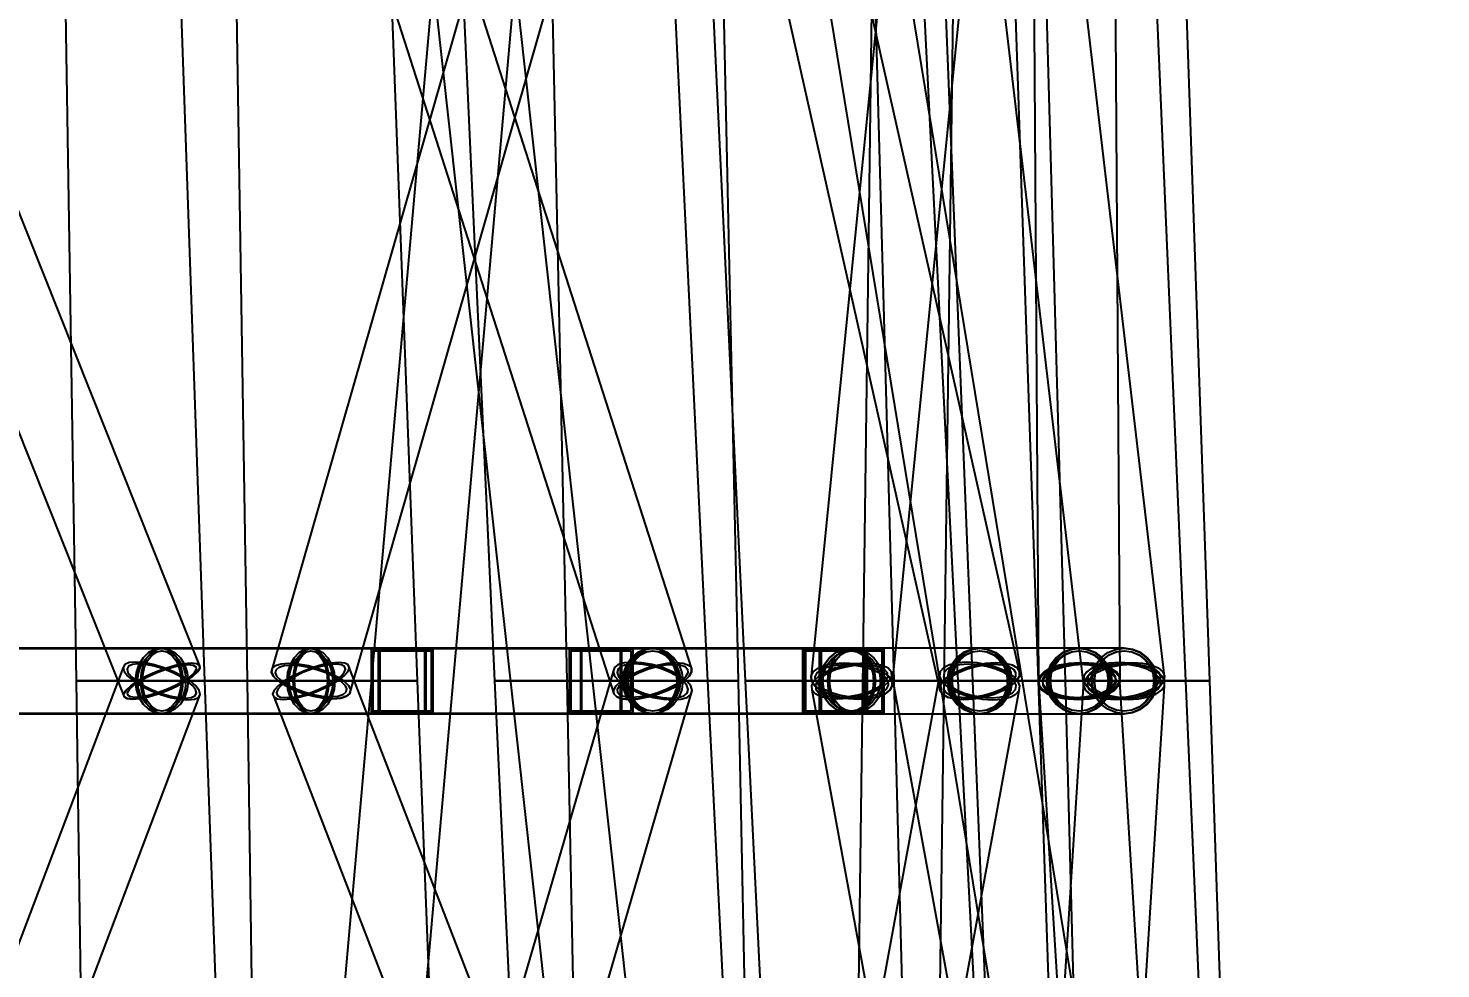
# Model space of a CAD drawing. Header units: millimetres. Extents: x -123812 to 252100, y -3000 to 639000.
# Drawn here: x 12295 to 21072, y 228212 to 234055 of the extents above; entities that cross this region are included whole.
import ezdxf

# ---------------------------------------------------------------- set-up
doc = ezdxf.new("R2010")
doc.units = ezdxf.units.MM
doc.layers.add('D-STR-DIM', color=7, linetype='Continuous', lineweight=13)
doc.layers.add('D-STR-STRC', color=7, linetype='Continuous', lineweight=25)
doc.styles.add('OpenSansCondensed-Light', font='OpenSansCondensed-Light.ttf')
doc.styles.add('TOWER_UNICODE', font='Arial Unicode.ttf')
doc.dimstyles.new('EZDXF', dxfattribs={"dimtxt": 0.25, "dimasz": 0.175, "dimexe": 0.375, "dimexo": 0.125, "dimgap": 0.1, "dimtad": 1, "dimlfac": 100, "dimzin": 12, "dimdsep": 46, "dimtxsty": 'OpenSansCondensed-Light', "dimblk": 'ARCHTICK', "dimcen": 2.5, "dimazin": 3, "dimtfac": 0.5, "dimtmove": 2, "dimatfit": 3})

# ---------------------------------------------------------------- blocks, each defined once
blk = doc.blocks.new('_ARCHTICK')
at = {"color": 0, "linetype": 'BYBLOCK', "const_width": 0.15}
blk.add_lwpolyline([(-0.5, -0.5), (0.5, 0.5)], dxfattribs=at)

msp = doc.modelspace()

# ---------------------------------------------------------------- linework, layer by layer
at = {"layer": 'D-STR-STRC'}
for points in [[(13082.9, 249972.7), (15847.2, 224972.7), (15855.8, 224963.8), (15881, 224957.3), (15921.1, 224953.8), (15973.4, 224953.4), (16034.3, 224956.2), (16099.7, 224961.9), (16165, 224970.3), (16225.9, 224980.7), (16278.2, 224992.4), (16318.3, 225004.6), (16343.6, 225016.5), (16352.2, 225027.3), (13587.9, 250027.3)], [(16197.1, 250021.7), (13986.2, 225021.7), (13994.8, 225010), (14020.1, 224997.5), (14060.3, 224985.2), (14112.7, 224973.9), (14173.7, 224964.4), (14239.2, 224957.3), (14304.7, 224953.1), (14365.8, 224952.2), (14418.2, 224954.4), (14458.4, 224959.8), (14483.7, 224967.9), (14492.3, 224978.3), (16703.2, 249978.3)], [(14681.7, 249959.5), (18784.8, 224959.5), (18793.3, 224952.6), (18818.3, 224949), (18858.2, 224948.8), (18910.1, 224952.1), (18970.6, 224958.7), (19035.5, 224968.1), (19100.3, 224979.6), (19160.8, 224992.6), (19212.7, 225006), (19252.6, 225019.1), (19277.6, 225030.8), (19286.1, 225040.5), (15183.1, 250040.5)], [(17746.3, 250003.3), (17411.9, 225003.3), (17420.5, 224989.8), (17445.9, 224977), (17486.3, 224965.8), (17538.9, 224956.9), (17600.1, 224950.9), (17665.9, 224948.3), (17731.6, 224949.3), (17792.9, 224953.6), (17845.5, 224961.2), (17885.8, 224971.3), (17911.2, 224983.5), (17919.8, 224996.7), (18254.3, 249996.7)], [(8905.3, 239902.4), (12890.7, 229902.4), (12908.7, 229891.1), (12941.5, 229887.3), (12986.7, 229891.1), (13041.4, 229902.4), (13101.7, 229920.3), (13163.6, 229943.6), (13222.9, 229970.8), (13275.4, 230000), (13317.7, 230029.2), (13346.8, 230056.4), (13360.8, 230079.7), (13358.7, 230097.6), (9373.4, 240097.6)], [(12725.6, 239919.2), (15934.4, 229919.2), (15952, 229901.1), (15984.7, 229889.7), (16030.4, 229885.8), (16086, 229889.7), (16147.7, 229901.1), (16211.2, 229919.2), (16272.2, 229942.9), (16326.7, 229970.4), (16370.8, 230000), (16401.5, 230029.6), (16416.9, 230057.1), (16415.7, 230080.8), (13206.9, 240080.8)], [(16680.4, 240077.8), (13811.1, 230077.8), (13807, 230055), (13819.6, 230028.5), (13848, 230000), (13890.3, 229971.5), (13943.7, 229945), (14004.4, 229922.2), (14068.3, 229904.7), (14131.1, 229893.7), (14188.5, 229890), (14236.6, 229893.7), (14272, 229904.7), (14292.5, 229922.2), (17161.8, 239922.2)], [(15711.4, 239942.4), (17960, 229942.4), (17975.6, 229918.5), (18006.9, 229900.2), (18051.9, 229888.6), (18107.5, 229884.7), (18169.9, 229888.6), (18234.8, 229900.2), (18297.9, 229918.5), (18354.8, 229942.4), (18401.7, 229970.2), (18435.3, 230000), (18453.4, 230029.8), (18454.7, 230057.6), (16206.1, 240057.6)], [(18158.2, 240029.3), (17159.1, 230029.3), (17162.4, 230000), (17182.7, 229970.7), (17218.5, 229943.4), (17267.5, 229920), (17326.3, 229902), (17390.9, 229890.7), (17456.9, 229886.8), (17519.7, 229890.7), (17575.2, 229902), (17619.4, 229920), (17649.5, 229943.4), (17663.4, 229970.7), (18662.6, 239970.7)], [(17677, 239970.1), (18852, 229970.1), (18864.1, 229942.2), (18892.7, 229918.2), (18935.6, 229899.8), (18990, 229888.3), (19052.2, 229884.3), (19118, 229888.3), (19182.8, 229899.8), (19242.3, 229918.2), (19292.3, 229942.2), (19329.5, 229970.1), (19351.4, 230000), (19356.4, 230029.9), (18181.5, 240029.9)], [(18505.9, 240000), (18571.5, 230000), (18579.4, 229970.2), (18604, 229942.5), (18643.8, 229918.7), (18695.9, 229900.4), (18756.9, 229888.9), (18822.5, 229885), (18888.4, 229888.9), (18949.9, 229900.4), (19003, 229918.7), (19043.9, 229942.5), (19070, 229970.2), (19079.4, 230000), (19013.8, 240000)], [(9243.1, 229796.8), (13124.7, 229796.8), (13158.6, 229803.7), (13190.2, 229824), (13217.4, 229856.3), (13238.2, 229898.4), (13251.3, 229947.4), (13255.8, 230000), (13251.3, 230052.6), (13238.2, 230101.6), (13217.4, 230143.7), (13190.2, 230176), (13158.6, 230196.3), (13124.7, 230203.2), (9243.1, 230203.2)], [(9861.1, 229796.8), (14051.8, 229796.8), (14080.6, 229803.7), (14107.4, 229824), (14130.5, 229856.3), (14148.1, 229898.4), (14159.2, 229947.4), (14163, 230000), (14159.2, 230052.6), (14148.1, 230101.6), (14130.5, 230143.7), (14107.4, 230176), (14080.6, 230196.3), (14051.8, 230203.2), (9861.1, 230203.2)], [(9574.5, 219916.7), (13363.8, 229916.7), (13357.9, 229941.1), (13336.2, 229969.5), (13300, 230000), (13251.9, 230030.5), (13195.1, 230058.9), (13133.5, 230083.3), (13071.3, 230102), (13012.8, 230113.8), (12961.9, 230117.8), (12922, 230113.8), (12896, 230102), (12885.6, 230083.3), (9096.3, 220083.3)], [(13513.9, 219941.3), (16420.5, 229941.3), (16411.3, 229969.6), (16386, 230000), (16346.3, 230030.4), (16295, 230058.7), (16235.5, 230083.1), (16171.9, 230101.7), (16108.5, 230113.5), (16049.6, 230117.5), (15999.3, 230113.5), (15960.9, 230101.7), (15937.2, 230083.1), (15929.7, 230058.7), (13023.1, 220058.7)], [(18152.3, 220099.5), (14283.6, 230099.5), (14261.2, 230111), (14224.6, 230114.9), (14176.2, 230111), (14119.4, 230099.5), (14057.9, 230081.2), (13996, 230057.4), (13937.9, 230029.7), (13887.6, 230000), (13848.4, 229970.3), (13823.2, 229942.6), (13813.5, 229918.8), (13820, 229900.5), (17688.7, 219900.5)], [(16622.1, 219941.9), (18453.1, 229941.9), (18457.5, 229969.9), (18444.8, 230000), (18415.9, 230030.1), (18372.8, 230058.1), (18318.4, 230082.2), (18256.5, 230100.7), (18191.2, 230112.3), (18127.1, 230116.3), (18068.4, 230112.3), (18019.1, 230100.7), (17982.7, 230082.2), (17961.6, 230058.1), (16130.6, 220058.1)], [(19492.2, 220055.6), (17658, 230055.6), (17638.5, 230078.6), (17603.4, 230096.2), (17555.3, 230107.3), (17497.3, 230111.1), (17433.5, 230107.3), (17368.2, 230096.2), (17305.8, 230078.6), (17250.5, 230055.6), (17206.3, 230028.8), (17176, 230000), (17161.7, 229971.2), (17164.4, 229944.4), (18998.6, 219944.4)], [(18724.1, 219970.4), (19354.9, 229970.4), (19356.2, 230000), (19340.3, 230029.6), (19308.3, 230057.3), (19262.4, 230081), (19205.7, 230099.2), (19142.1, 230110.6), (19075.9, 230114.5), (19011.6, 230110.6), (18953.7, 230099.2), (18906, 230081), (18871.8, 230057.3), (18853.4, 230029.6), (18222.6, 220029.6)], [(19693.8, 220029.2), (19076.2, 230029.2), (19057.9, 230056.3), (19023.7, 230079.7), (18976.1, 230097.6), (18918.1, 230108.8), (18853.9, 230112.7), (18787.7, 230108.8), (18724, 230097.6), (18667.3, 230079.7), (18621.4, 230056.3), (18589.4, 230029.2), (18573.4, 230000), (18574.7, 229970.8), (19192.2, 219970.8)]]:
    msp.add_lwpolyline(points, dxfattribs=at)
for points in [[(12434.1, 240000), (12591.6, 230000), (13657.8, 230000), (13498.4, 240000)], [(13039, 240000), (13389.5, 230000), (14714.1, 230000), (14337.1, 240000)], [(14734.9, 240000), (15192.4, 230000), (16517, 230000), (16033, 240000)], [(15426.6, 240000), (15642, 230000), (16708.1, 230000), (16490.9, 240000)], [(16272, 240000), (16749, 230000), (18073.5, 230000), (17570.2, 240000)], [(17397.1, 240000), (17674.3, 230000), (18740.5, 230000), (18461.4, 240000)], [(17761.4, 240000), (18163.2, 230000), (19487.7, 230000), (19059.5, 240000)], [(18227.7, 240000), (18571.1, 230000), (19637.3, 230000), (19292, 240000)], [(8227.2, 229800), (14764.9, 229800), (14764.9, 230200), (8227.2, 230200)], [(8806.8, 229800), (15981.5, 229800), (15981.5, 230200), (8806.8, 230200)], [(12961.5, 230000), (12967.1, 229947.4), (12983.4, 229898.4), (13009.3, 229856.3), (13043.1, 229824), (13082.5, 229803.7), (13124.7, 229796.8), (16175.1, 229796.8), (16217.3, 229803.7), (16256.6, 229824), (16290.4, 229856.3), (16316.3, 229898.4), (16332.6, 229947.4), (16338.2, 230000), (16332.6, 230052.6), (16316.3, 230101.6), (16290.4, 230143.7), (16256.6, 230176), (16217.3, 230196.3), (16175.1, 230203.2), (13124.7, 230203.2), (13082.5, 230196.3), (13043.1, 230176), (13009.3, 230143.7), (12983.4, 230101.6), (12967.1, 230052.6)], [(13287.8, 230000), (13282.3, 229947.4), (13266, 229898.4), (13240, 229856.3), (13206.3, 229824), (13166.9, 229803.7), (13124.7, 229796.8), (13082.5, 229803.7), (13043.1, 229824), (13009.3, 229856.3), (12983.4, 229898.4), (12967.1, 229947.4), (12961.5, 230000), (12967.1, 230052.6), (12983.4, 230101.6), (13009.3, 230143.7), (13043.1, 230176), (13082.5, 230196.3), (13124.7, 230203.2), (13166.9, 230196.3), (13206.3, 230176), (13240, 230143.7), (13266, 230101.6), (13282.3, 230052.6)], [(13275, 230000), (13269.9, 229951.5), (13254.8, 229906.4), (13231, 229867.6), (13199.8, 229837.9), (13163.6, 229819.2), (13124.7, 229812.8), (13085.8, 229819.2), (13049.5, 229837.9), (13018.4, 229867.6), (12994.5, 229906.4), (12979.5, 229951.5), (12974.4, 230000), (12979.5, 230048.5), (12994.5, 230093.6), (13018.4, 230132.4), (13049.5, 230162.1), (13085.8, 230180.8), (13124.7, 230187.2), (13163.6, 230180.8), (13199.8, 230162.1), (13231, 230132.4), (13254.8, 230093.6), (13269.9, 230048.5)], [(13255.8, 230000), (13251.3, 229947.4), (13238.2, 229898.4), (13217.4, 229856.3), (13190.2, 229824), (13158.6, 229803.7), (13124.7, 229796.8), (13090.8, 229803.7), (13059.1, 229824), (13032, 229856.3), (13011.2, 229898.4), (12998.1, 229947.4), (12993.6, 230000), (12998.1, 230052.6), (13011.2, 230101.6), (13032, 230143.7), (13059.1, 230176), (13090.8, 230196.3), (13124.7, 230203.2), (13158.6, 230196.3), (13190.2, 230176), (13217.4, 230143.7), (13238.2, 230101.6), (13251.3, 230052.6)], [(13245.4, 230000), (13241.3, 229951.5), (13229.3, 229906.4), (13210.1, 229867.6), (13185.1, 229837.9), (13155.9, 229819.2), (13124.7, 229812.8), (13093.4, 229819.2), (13064.3, 229837.9), (13039.3, 229867.6), (13020.1, 229906.4), (13008, 229951.5), (13003.9, 230000), (13008, 230048.5), (13020.1, 230093.6), (13039.3, 230132.4), (13064.3, 230162.1), (13093.4, 230180.8), (13124.7, 230187.2), (13155.9, 230180.8), (13185.1, 230162.1), (13210.1, 230132.4), (13229.3, 230093.6), (13241.3, 230048.5)], [(13903.8, 230000), (13908.8, 229947.4), (13923.6, 229898.4), (13947.1, 229856.3), (13977.8, 229824), (14013.5, 229803.7), (14051.8, 229796.8), (17411.2, 229796.8), (17449.5, 229803.7), (17485.2, 229824), (17515.9, 229856.3), (17539.4, 229898.4), (17554.2, 229947.4), (17559.2, 230000), (17554.2, 230052.6), (17539.4, 230101.6), (17515.9, 230143.7), (17485.2, 230176), (17449.5, 230196.3), (17411.2, 230203.2), (14051.8, 230203.2), (14013.5, 230196.3), (13977.8, 230176), (13947.1, 230143.7), (13923.6, 230101.6), (13908.8, 230052.6)], [(14199.8, 230000), (14194.8, 229947.4), (14180, 229898.4), (14156.5, 229856.3), (14125.8, 229824), (14090.1, 229803.7), (14051.8, 229796.8), (14013.5, 229803.7), (13977.8, 229824), (13947.1, 229856.3), (13923.6, 229898.4), (13908.8, 229947.4), (13903.8, 230000), (13908.8, 230052.6), (13923.6, 230101.6), (13947.1, 230143.7), (13977.8, 230176), (14013.5, 230196.3), (14051.8, 230203.2), (14090.1, 230196.3), (14125.8, 230176), (14156.5, 230143.7), (14180, 230101.6), (14194.8, 230052.6)], [(14188.2, 230000), (14183.5, 229951.5), (14169.9, 229906.4), (14148.2, 229867.6), (14120, 229837.9), (14087.1, 229819.2), (14051.8, 229812.8), (14016.5, 229819.2), (13983.6, 229837.9), (13955.4, 229867.6), (13933.7, 229906.4), (13920.1, 229951.5), (13915.4, 230000), (13920.1, 230048.5), (13933.7, 230093.6), (13955.4, 230132.4), (13983.6, 230162.1), (14016.5, 230180.8), (14051.8, 230187.2), (14087.1, 230180.8), (14120, 230162.1), (14148.2, 230132.4), (14169.9, 230093.6), (14183.5, 230048.5)], [(14163, 230000), (14159.2, 229947.4), (14148.1, 229898.4), (14130.5, 229856.3), (14107.4, 229824), (14080.6, 229803.7), (14051.8, 229796.8), (14023, 229803.7), (13996.2, 229824), (13973.1, 229856.3), (13955.5, 229898.4), (13944.4, 229947.4), (13940.6, 230000), (13944.4, 230052.6), (13955.5, 230101.6), (13973.1, 230143.7), (13996.2, 230176), (14023, 230196.3), (14051.8, 230203.2), (14080.6, 230196.3), (14107.4, 230176), (14130.5, 230143.7), (14148.1, 230101.6), (14159.2, 230052.6)], [(14154.3, 230000), (14150.8, 229951.5), (14140.5, 229906.4), (14124.3, 229867.6), (14103, 229837.9), (14078.3, 229819.2), (14051.8, 229812.8), (14025.3, 229819.2), (14000.6, 229837.9), (13979.3, 229867.6), (13963, 229906.4), (13952.8, 229951.5), (13949.3, 230000), (13952.8, 230048.5), (13963, 230093.6), (13979.3, 230132.4), (14000.6, 230162.1), (14025.3, 230180.8), (14051.8, 230187.2), (14078.3, 230180.8), (14103, 230162.1), (14124.3, 230132.4), (14140.5, 230093.6), (14150.8, 230048.5)], [(14427.3, 229800), (17498.4, 229800), (17498.4, 230200), (14427.3, 230200)], [(14427.3, 230200), (14809.7, 230200), (14809.7, 229800), (14427.3, 229800)], [(14438.8, 230188), (14798.3, 230188), (14798.3, 229812), (14438.8, 229812)], [(14472.1, 230200), (14764.9, 230200), (14764.9, 229800), (14472.1, 229800)], [(14480.9, 230188), (14756.2, 230188), (14756.2, 229812), (14480.9, 229812)], [(15657.3, 229800), (17504.5, 229800), (17504.5, 230200), (15657.3, 230200)], [(15657.3, 230200), (16052, 230200), (16052, 229800), (15657.3, 229800)], [(15669.2, 230188), (16040.2, 230188), (16040.2, 229812), (15669.2, 229812)], [(15727.9, 230200), (15981.5, 230200), (15981.5, 229800), (15727.9, 229800)], [(15735.5, 230188), (15973.9, 230188), (15973.9, 229812), (15735.5, 229812)], [(15988.6, 230000), (15994.9, 229947.4), (16013.6, 229898.4), (16043.2, 229856.3), (16081.8, 229824), (16126.8, 229803.7), (16175.1, 229796.8), (18207.4, 229796.8), (18255.6, 229803.7), (18300.6, 229824), (18339.2, 229856.3), (18368.9, 229898.4), (18387.5, 229947.4), (18393.9, 230000), (18387.5, 230052.6), (18368.9, 230101.6), (18339.2, 230143.7), (18300.6, 230176), (18255.6, 230196.3), (18207.4, 230203.2), (16175.1, 230203.2), (16126.8, 230196.3), (16081.8, 230176), (16043.2, 230143.7), (16013.6, 230101.6), (15994.9, 230052.6)], [(16361.5, 230000), (16355.2, 229947.4), (16336.6, 229898.4), (16306.9, 229856.3), (16268.3, 229824), (16223.3, 229803.7), (16175.1, 229796.8), (16126.8, 229803.7), (16081.8, 229824), (16043.2, 229856.3), (16013.6, 229898.4), (15994.9, 229947.4), (15988.6, 230000), (15994.9, 230052.6), (16013.6, 230101.6), (16043.2, 230143.7), (16081.8, 230176), (16126.8, 230196.3), (16175.1, 230203.2), (16223.3, 230196.3), (16268.3, 230176), (16306.9, 230143.7), (16336.6, 230101.6), (16355.2, 230052.6)], [(16346.9, 230000), (16341, 229951.5), (16323.8, 229906.4), (16296.5, 229867.6), (16261, 229837.9), (16219.5, 229819.2), (16175.1, 229812.8), (16130.6, 229819.2), (16089.2, 229837.9), (16053.6, 229867.6), (16026.3, 229906.4), (16009.1, 229951.5), (16003.3, 230000), (16009.1, 230048.5), (16026.3, 230093.6), (16053.6, 230132.4), (16089.2, 230162.1), (16130.6, 230180.8), (16175.1, 230187.2), (16219.5, 230180.8), (16261, 230162.1), (16296.5, 230132.4), (16323.8, 230093.6), (16341, 230048.5)], [(16338.2, 230000), (16332.6, 229947.4), (16316.3, 229898.4), (16290.4, 229856.3), (16256.6, 229824), (16217.3, 229803.7), (16175.1, 229796.8), (16132.8, 229803.7), (16093.5, 229824), (16059.7, 229856.3), (16033.8, 229898.4), (16017.5, 229947.4), (16011.9, 230000), (16017.5, 230052.6), (16033.8, 230101.6), (16059.7, 230143.7), (16093.5, 230176), (16132.8, 230196.3), (16175.1, 230203.2), (16217.3, 230196.3), (16256.6, 230176), (16290.4, 230143.7), (16316.3, 230101.6), (16332.6, 230052.6)], [(16325.4, 230000), (16320.2, 229951.5), (16305.2, 229906.4), (16281.3, 229867.6), (16250.2, 229837.9), (16214, 229819.2), (16175.1, 229812.8), (16136.2, 229819.2), (16099.9, 229837.9), (16068.8, 229867.6), (16044.9, 229906.4), (16029.9, 229951.5), (16024.8, 230000), (16029.9, 230048.5), (16044.9, 230093.6), (16068.8, 230132.4), (16099.9, 230162.1), (16136.2, 230180.8), (16175.1, 230187.2), (16214, 230180.8), (16250.2, 230162.1), (16281.3, 230132.4), (16305.2, 230093.6), (16320.2, 230048.5)], [(17107.2, 229800), (17611.2, 229800), (17611.2, 230200), (17107.2, 230200)], [(17107.2, 230200), (17507.2, 230200), (17507.2, 229800), (17107.2, 229800)], [(17109.8, 230200), (17504.5, 230200), (17504.5, 229800), (17109.8, 229800)], [(17116, 230200), (17498.4, 230200), (17498.4, 229800), (17116, 229800)], [(17119.2, 230188), (17495.2, 230188), (17495.2, 229812), (17119.2, 229812)], [(17121.7, 230188), (17492.7, 230188), (17492.7, 229812), (17121.7, 229812)], [(17127.5, 230188), (17486.9, 230188), (17486.9, 229812), (17127.5, 229812)], [(17211.2, 230200), (17611.2, 230200), (17611.2, 229800), (17211.2, 229800)], [(17216.6, 230000), (17223.3, 229947.4), (17242.7, 229898.4), (17273.6, 229856.3), (17313.9, 229824), (17360.9, 229803.7), (17411.2, 229796.8), (18825.5, 229796.8), (18875.8, 229803.7), (18922.7, 229824), (18963, 229856.3), (18994, 229898.4), (19013.4, 229947.4), (19020, 230000), (19013.4, 230052.6), (18994, 230101.6), (18963, 230143.7), (18922.7, 230176), (18875.8, 230196.3), (18825.5, 230203.2), (17411.2, 230203.2), (17360.9, 230196.3), (17313.9, 230176), (17273.6, 230143.7), (17242.7, 230101.6), (17223.3, 230052.6)], [(17605.8, 230000), (17599.2, 229947.4), (17579.7, 229898.4), (17548.8, 229856.3), (17508.5, 229824), (17461.6, 229803.7), (17411.2, 229796.8), (17360.9, 229803.7), (17313.9, 229824), (17273.6, 229856.3), (17242.7, 229898.4), (17223.3, 229947.4), (17216.6, 230000), (17223.3, 230052.6), (17242.7, 230101.6), (17273.6, 230143.7), (17313.9, 230176), (17360.9, 230196.3), (17411.2, 230203.2), (17461.6, 230196.3), (17508.5, 230176), (17548.8, 230143.7), (17579.7, 230101.6), (17599.2, 230052.6)], [(17223.2, 230188), (17599.2, 230188), (17599.2, 229812), (17223.2, 229812)], [(17590.5, 230000), (17584.4, 229951.5), (17566.4, 229906.4), (17538, 229867.6), (17500.8, 229837.9), (17457.6, 229819.2), (17411.2, 229812.8), (17364.8, 229819.2), (17321.6, 229837.9), (17284.5, 229867.6), (17256, 229906.4), (17238.1, 229951.5), (17232, 230000), (17238.1, 230048.5), (17256, 230093.6), (17284.5, 230132.4), (17321.6, 230162.1), (17364.8, 230180.8), (17411.2, 230187.2), (17457.6, 230180.8), (17500.8, 230162.1), (17538, 230132.4), (17566.4, 230093.6), (17584.4, 230048.5)], [(17559.2, 230000), (17554.2, 229947.4), (17539.4, 229898.4), (17515.9, 229856.3), (17485.2, 229824), (17449.5, 229803.7), (17411.2, 229796.8), (17372.9, 229803.7), (17337.2, 229824), (17306.5, 229856.3), (17283, 229898.4), (17268.2, 229947.4), (17263.2, 230000), (17268.2, 230052.6), (17283, 230101.6), (17306.5, 230143.7), (17337.2, 230176), (17372.9, 230196.3), (17411.2, 230203.2), (17449.5, 230196.3), (17485.2, 230176), (17515.9, 230143.7), (17539.4, 230101.6), (17554.2, 230052.6)], [(17547.6, 230000), (17542.9, 229951.5), (17529.3, 229906.4), (17507.6, 229867.6), (17479.4, 229837.9), (17446.5, 229819.2), (17411.2, 229812.8), (17375.9, 229819.2), (17343, 229837.9), (17314.8, 229867.6), (17293.1, 229906.4), (17279.5, 229951.5), (17274.8, 230000), (17279.5, 230048.5), (17293.1, 230093.6), (17314.8, 230132.4), (17343, 230162.1), (17375.9, 230180.8), (17411.2, 230187.2), (17446.5, 230180.8), (17479.4, 230162.1), (17507.6, 230132.4), (17529.3, 230093.6), (17542.9, 230048.5)], [(18007.4, 230000), (18014.2, 229947.4), (18034.2, 229898.4), (18066, 229856.3), (18107.4, 229824), (18155.6, 229803.7), (18207.4, 229796.8), (19104.2, 229796.8), (19156, 229803.7), (19204.2, 229824), (19245.6, 229856.3), (19277.4, 229898.4), (19297.4, 229947.4), (19304.2, 230000), (19297.4, 230052.6), (19277.4, 230101.6), (19245.6, 230143.7), (19204.2, 230176), (19156, 230196.3), (19104.2, 230203.2), (18207.4, 230203.2), (18155.6, 230196.3), (18107.4, 230176), (18066, 230143.7), (18034.2, 230101.6), (18014.2, 230052.6)], [(18407.4, 230000), (18400.6, 229947.4), (18380.6, 229898.4), (18348.8, 229856.3), (18307.4, 229824), (18259.1, 229803.7), (18207.4, 229796.8), (18155.6, 229803.7), (18107.4, 229824), (18066, 229856.3), (18034.2, 229898.4), (18014.2, 229947.4), (18007.4, 230000), (18014.2, 230052.6), (18034.2, 230101.6), (18066, 230143.7), (18107.4, 230176), (18155.6, 230196.3), (18207.4, 230203.2), (18259.1, 230196.3), (18307.4, 230176), (18348.8, 230143.7), (18380.6, 230101.6), (18400.6, 230052.6)], [(18393.9, 230000), (18387.5, 229947.4), (18368.9, 229898.4), (18339.2, 229856.3), (18300.6, 229824), (18255.6, 229803.7), (18207.4, 229796.8), (18159.1, 229803.7), (18114.1, 229824), (18075.5, 229856.3), (18045.9, 229898.4), (18027.2, 229947.4), (18020.9, 230000), (18027.2, 230052.6), (18045.9, 230101.6), (18075.5, 230143.7), (18114.1, 230176), (18159.1, 230196.3), (18207.4, 230203.2), (18255.6, 230196.3), (18300.6, 230176), (18339.2, 230143.7), (18368.9, 230101.6), (18387.5, 230052.6)], [(18391.6, 230000), (18385.4, 229951.5), (18367, 229906.4), (18337.7, 229867.6), (18299.5, 229837.9), (18255.1, 229819.2), (18207.4, 229812.8), (18159.7, 229819.2), (18115.2, 229837.9), (18077.1, 229867.6), (18047.8, 229906.4), (18029.4, 229951.5), (18023.1, 230000), (18029.4, 230048.5), (18047.8, 230093.6), (18077.1, 230132.4), (18115.2, 230162.1), (18159.7, 230180.8), (18207.4, 230187.2), (18255.1, 230180.8), (18299.5, 230162.1), (18337.7, 230132.4), (18367, 230093.6), (18385.4, 230048.5)], [(18379.2, 230000), (18373.3, 229951.5), (18356.2, 229906.4), (18328.9, 229867.6), (18293.3, 229837.9), (18251.8, 229819.2), (18207.4, 229812.8), (18162.9, 229819.2), (18121.5, 229837.9), (18085.9, 229867.6), (18058.6, 229906.4), (18041.4, 229951.5), (18035.6, 230000), (18041.4, 230048.5), (18058.6, 230093.6), (18085.9, 230132.4), (18121.5, 230162.1), (18162.9, 230180.8), (18207.4, 230187.2), (18251.8, 230180.8), (18293.3, 230162.1), (18328.9, 230132.4), (18356.2, 230093.6), (18373.3, 230048.5)], [(18622.6, 230000), (18629.5, 229947.4), (18649.8, 229898.4), (18682, 229856.3), (18724, 229824), (18772.9, 229803.7), (18825.5, 229796.8), (19104.2, 229796.8), (19156.7, 229803.7), (19205.6, 229824), (19247.7, 229856.3), (19279.9, 229898.4), (19300.2, 229947.4), (19307.1, 230000), (19300.2, 230052.6), (19279.9, 230101.6), (19247.7, 230143.7), (19205.6, 230176), (19156.7, 230196.3), (19104.2, 230203.2), (18825.5, 230203.2), (18772.9, 230196.3), (18724, 230176), (18682, 230143.7), (18649.8, 230101.6), (18629.5, 230052.6)], [(19028.3, 230000), (19021.4, 229947.4), (19001.2, 229898.4), (18968.9, 229856.3), (18926.9, 229824), (18878, 229803.7), (18825.5, 229796.8), (18772.9, 229803.7), (18724, 229824), (18682, 229856.3), (18649.8, 229898.4), (18629.5, 229947.4), (18622.6, 230000), (18629.5, 230052.6), (18649.8, 230101.6), (18682, 230143.7), (18724, 230176), (18772.9, 230196.3), (18825.5, 230203.2), (18878, 230196.3), (18926.9, 230176), (18968.9, 230143.7), (19001.2, 230101.6), (19021.4, 230052.6)], [(19020, 230000), (19013.4, 229947.4), (18994, 229898.4), (18963, 229856.3), (18922.7, 229824), (18875.8, 229803.7), (18825.5, 229796.8), (18775.1, 229803.7), (18728.2, 229824), (18687.9, 229856.3), (18657, 229898.4), (18637.5, 229947.4), (18630.9, 230000), (18637.5, 230052.6), (18657, 230101.6), (18687.9, 230143.7), (18728.2, 230176), (18775.1, 230196.3), (18825.5, 230203.2), (18875.8, 230196.3), (18922.7, 230176), (18963, 230143.7), (18994, 230101.6), (19013.4, 230052.6)], [(19012.4, 230000), (19006, 229951.5), (18987.3, 229906.4), (18957.6, 229867.6), (18918.9, 229837.9), (18873.8, 229819.2), (18825.5, 229812.8), (18777.1, 229819.2), (18732, 229837.9), (18693.3, 229867.6), (18663.6, 229906.4), (18644.9, 229951.5), (18638.5, 230000), (18644.9, 230048.5), (18663.6, 230093.6), (18693.3, 230132.4), (18732, 230162.1), (18777.1, 230180.8), (18825.5, 230187.2), (18873.8, 230180.8), (18918.9, 230162.1), (18957.6, 230132.4), (18987.3, 230093.6), (19006, 230048.5)], [(19004.7, 230000), (18998.6, 229951.5), (18980.7, 229906.4), (18952.2, 229867.6), (18915.1, 229837.9), (18871.8, 229819.2), (18825.5, 229812.8), (18779.1, 229819.2), (18735.8, 229837.9), (18698.7, 229867.6), (18670.2, 229906.4), (18652.3, 229951.5), (18646.2, 230000), (18652.3, 230048.5), (18670.2, 230093.6), (18698.7, 230132.4), (18735.8, 230162.1), (18779.1, 230180.8), (18825.5, 230187.2), (18871.8, 230180.8), (18915.1, 230162.1), (18952.2, 230132.4), (18980.7, 230093.6), (18998.6, 230048.5)], [(19307.1, 230000), (19300.2, 229947.4), (19279.9, 229898.4), (19247.7, 229856.3), (19205.6, 229824), (19156.7, 229803.7), (19104.2, 229796.8), (19051.7, 229803.7), (19002.8, 229824), (18960.7, 229856.3), (18928.5, 229898.4), (18908.2, 229947.4), (18901.3, 230000), (18908.2, 230052.6), (18928.5, 230101.6), (18960.7, 230143.7), (19002.8, 230176), (19051.7, 230196.3), (19104.2, 230203.2), (19156.7, 230196.3), (19205.6, 230176), (19247.7, 230143.7), (19279.9, 230101.6), (19300.2, 230052.6)], [(19304.2, 230000), (19297.4, 229947.4), (19277.4, 229898.4), (19245.6, 229856.3), (19204.2, 229824), (19156, 229803.7), (19104.2, 229796.8), (19052.4, 229803.7), (19004.2, 229824), (18962.8, 229856.3), (18931, 229898.4), (18911, 229947.4), (18904.2, 230000), (18911, 230052.6), (18931, 230101.6), (18962.8, 230143.7), (19004.2, 230176), (19052.4, 230196.3), (19104.2, 230203.2), (19156, 230196.3), (19204.2, 230176), (19245.6, 230143.7), (19277.4, 230101.6), (19297.4, 230052.6)], [(19291.1, 230000), (19284.7, 229951.5), (19266.1, 229906.4), (19236.4, 229867.6), (19197.6, 229837.9), (19152.6, 229819.2), (19104.2, 229812.8), (19055.8, 229819.2), (19010.7, 229837.9), (18972, 229867.6), (18942.3, 229906.4), (18923.7, 229951.5), (18917.3, 230000), (18923.7, 230048.5), (18942.3, 230093.6), (18972, 230132.4), (19010.7, 230162.1), (19055.8, 230180.8), (19104.2, 230187.2), (19152.6, 230180.8), (19197.6, 230162.1), (19236.4, 230132.4), (19266.1, 230093.6), (19284.7, 230048.5)], [(19288.5, 230000), (19282.2, 229951.5), (19263.8, 229906.4), (19234.5, 229867.6), (19196.3, 229837.9), (19151.9, 229819.2), (19104.2, 229812.8), (19056.5, 229819.2), (19012.1, 229837.9), (18973.9, 229867.6), (18944.6, 229906.4), (18926.2, 229951.5), (18919.9, 230000), (18926.2, 230048.5), (18944.6, 230093.6), (18973.9, 230132.4), (19012.1, 230162.1), (19056.5, 230180.8), (19104.2, 230187.2), (19151.9, 230180.8), (19196.3, 230162.1), (19234.5, 230132.4), (19263.8, 230093.6), (19282.2, 230048.5)], [(12949.4, 230000), (12997.5, 229969.5), (13054.3, 229941.1), (13115.8, 229916.7), (13178, 229898), (13236.6, 229886.2), (13287.5, 229882.2), (13327.3, 229886.2), (13353.3, 229898), (13363.8, 229916.7), (13357.9, 229941.1), (13336.2, 229969.5), (13300, 230000), (13251.9, 230030.5), (13195.1, 230058.9), (13133.5, 230083.3), (13071.3, 230102), (13012.8, 230113.8), (12961.9, 230117.8), (12922, 230113.8), (12896, 230102), (12885.6, 230083.3), (12891.4, 230058.9), (12913.2, 230030.5)], [(13275.4, 230000), (13222.9, 229970.8), (13163.6, 229943.6), (13101.7, 229920.3), (13041.4, 229902.4), (12986.7, 229891.1), (12941.5, 229887.3), (12908.7, 229891.1), (12890.7, 229902.4), (12888.5, 229920.3), (12902.5, 229943.6), (12931.7, 229970.8), (12973.9, 230000), (13026.5, 230029.2), (13085.7, 230056.4), (13147.6, 230079.7), (13208, 230097.6), (13262.6, 230108.9), (13307.9, 230112.7), (13340.7, 230108.9), (13358.7, 230097.6), (13360.8, 230079.7), (13346.8, 230056.4), (13317.7, 230029.2)], [(12966.6, 230000), (13010, 229972.5), (13061.2, 229946.9), (13116.7, 229924.9), (13172.8, 229908), (13225.6, 229897.4), (13271.5, 229893.8), (13307.4, 229897.4), (13330.8, 229908), (13340.2, 229924.9), (13335, 229946.9), (13315.3, 229972.5), (13282.7, 230000), (13239.4, 230027.5), (13188.2, 230053.1), (13132.6, 230075.1), (13076.6, 230092), (13023.8, 230102.6), (12977.9, 230106.2), (12942, 230102.6), (12918.5, 230092), (12909.1, 230075.1), (12914.4, 230053.1), (12934, 230027.5)], [(13260.6, 230000), (13213.2, 229973.7), (13159.8, 229949.2), (13104, 229928.1), (13049.6, 229912), (13000.3, 229901.8), (12959.5, 229898.4), (12930, 229901.8), (12913.7, 229912), (12911.8, 229928.1), (12924.4, 229949.2), (12950.7, 229973.7), (12988.8, 230000), (13036.1, 230026.3), (13089.6, 230050.8), (13145.4, 230071.9), (13199.8, 230088), (13249, 230098.2), (13289.8, 230101.6), (13319.4, 230098.2), (13335.7, 230088), (13337.6, 230071.9), (13325, 230050.8), (13298.7, 230026.3)], [(14255.6, 230000), (14284, 229971.5), (14296.6, 229945), (14292.5, 229922.2), (14272, 229904.7), (14236.6, 229893.7), (14188.5, 229890), (14131.1, 229893.7), (14068.3, 229904.7), (14004.4, 229922.2), (13943.7, 229945), (13890.3, 229971.5), (13848, 230000), (13819.6, 230028.5), (13807, 230055), (13811.1, 230077.8), (13831.5, 230095.3), (13867, 230106.3), (13915.1, 230110), (13972.5, 230106.3), (14035.3, 230095.3), (14099.2, 230077.8), (14159.9, 230055), (14213.2, 230028.5)], [(13887.6, 230000), (13848.4, 229970.3), (13823.2, 229942.6), (13813.5, 229918.8), (13820, 229900.5), (13842.4, 229889), (13879, 229885.1), (13927.4, 229889), (13984.2, 229900.5), (14045.7, 229918.8), (14107.6, 229942.6), (14165.7, 229970.3), (14216, 230000), (14255.1, 230029.7), (14280.4, 230057.4), (14290.1, 230081.2), (14283.6, 230099.5), (14261.2, 230111), (14224.6, 230114.9), (14176.2, 230111), (14119.4, 230099.5), (14057.9, 230081.2), (13996, 230057.4), (13937.9, 230029.7)], [(14235.5, 230000), (14261.1, 229974.3), (14272.5, 229950.4), (14268.8, 229929.9), (14250.4, 229914.1), (14218.4, 229904.2), (14175, 229900.8), (14123.3, 229904.2), (14066.7, 229914.1), (14009, 229929.9), (13954.3, 229950.4), (13906.2, 229974.3), (13868.1, 230000), (13842.5, 230025.7), (13831.1, 230049.6), (13834.8, 230070.1), (13853.2, 230085.9), (13885.2, 230095.8), (13928.6, 230099.2), (13980.3, 230095.8), (14036.9, 230085.9), (14094.6, 230070.1), (14149.3, 230049.6), (14197.4, 230025.7)], [(13903.7, 230000), (13868.5, 229973.2), (13845.7, 229948.2), (13836.9, 229926.8), (13842.8, 229910.3), (13863, 229900), (13896, 229896.4), (13939.6, 229900), (13990.9, 229910.3), (14046.3, 229926.8), (14102.1, 229948.2), (14154.5, 229973.2), (14199.8, 230000), (14235.1, 230026.8), (14257.9, 230051.8), (14266.7, 230073.2), (14260.8, 230089.7), (14240.6, 230100), (14207.6, 230103.6), (14164, 230100), (14112.7, 230089.7), (14057.3, 230073.2), (14001.5, 230051.8), (13949.1, 230026.8)], [(15964.1, 230000), (16003.8, 229969.6), (16055.1, 229941.3), (16114.6, 229916.9), (16178.3, 229898.3), (16241.7, 229886.5), (16300.5, 229882.5), (16350.8, 229886.5), (16389.2, 229898.3), (16412.9, 229916.9), (16420.5, 229941.3), (16411.3, 229969.6), (16386, 230000), (16346.3, 230030.4), (16295, 230058.7), (16235.5, 230083.1), (16171.9, 230101.7), (16108.5, 230113.5), (16049.6, 230117.5), (15999.3, 230113.5), (15960.9, 230101.7), (15937.2, 230083.1), (15929.7, 230058.7), (15938.8, 230030.4)], [(16370.8, 230000), (16326.7, 229970.4), (16272.2, 229942.9), (16211.2, 229919.2), (16147.7, 229901.1), (16086, 229889.7), (16030.4, 229885.8), (15984.7, 229889.7), (15952, 229901.1), (15934.4, 229919.2), (15933.3, 229942.9), (15948.6, 229970.4), (15979.4, 230000), (16023.5, 230029.6), (16077.9, 230057.1), (16139, 230080.8), (16202.5, 230098.9), (16264.1, 230110.3), (16319.7, 230114.2), (16365.4, 230110.3), (16398.2, 230098.9), (16415.7, 230080.8), (16416.9, 230057.1), (16401.5, 230029.6)], [(15984.9, 230000), (16020.7, 229972.6), (16066.9, 229947), (16120.6, 229925.1), (16177.9, 229908.3), (16235.1, 229897.7), (16288.2, 229894.1), (16333.5, 229897.7), (16368.1, 229908.3), (16389.5, 229925.1), (16396.3, 229947), (16388, 229972.6), (16365.2, 230000), (16329.5, 230027.4), (16283.2, 230053), (16229.5, 230074.9), (16172.2, 230091.7), (16115, 230102.3), (16061.9, 230105.9), (16016.6, 230102.3), (15982, 230091.7), (15960.6, 230074.9), (15953.8, 230053), (15962.1, 230027.4)], [(16351.5, 230000), (16311.7, 229973.4), (16262.7, 229948.5), (16207.6, 229927.2), (16150.4, 229910.8), (16094.8, 229900.5), (16044.7, 229897), (16003.4, 229900.5), (15973.9, 229910.8), (15958.1, 229927.2), (15957.1, 229948.5), (15970.9, 229973.4), (15998.6, 230000), (16038.4, 230026.6), (16087.5, 230051.5), (16142.5, 230072.8), (16199.8, 230089.2), (16255.3, 230099.5), (16305.5, 230103), (16346.7, 230099.5), (16376.2, 230089.2), (16392, 230072.8), (16393.1, 230051.5), (16379.2, 230026.6)], [(17660, 230000), (17663.4, 229970.7), (17649.5, 229943.4), (17619.4, 229920), (17575.2, 229902), (17519.7, 229890.7), (17456.9, 229886.8), (17390.9, 229890.7), (17326.3, 229902), (17267.5, 229920), (17218.5, 229943.4), (17182.7, 229970.7), (17162.4, 230000), (17159.1, 230029.3), (17172.9, 230056.6), (17203, 230080), (17247.3, 230098), (17302.7, 230109.3), (17365.6, 230113.2), (17431.5, 230109.3), (17496.1, 230098), (17554.9, 230080), (17603.9, 230056.6), (17639.8, 230029.3)], [(17176, 230000), (17161.7, 229971.2), (17164.4, 229944.4), (17184, 229921.4), (17219, 229903.8), (17267.1, 229892.7), (17325.1, 229888.9), (17388.9, 229892.7), (17454.3, 229903.8), (17516.7, 229921.4), (17571.9, 229944.4), (17616.2, 229971.2), (17646.5, 230000), (17660.7, 230028.8), (17658, 230055.6), (17638.5, 230078.6), (17603.4, 230096.2), (17555.3, 230107.3), (17497.3, 230111.1), (17433.5, 230107.3), (17368.2, 230096.2), (17305.8, 230078.6), (17250.5, 230055.6), (17206.3, 230028.8)], [(17635.6, 230000), (17638.6, 229973.6), (17626.1, 229949), (17598.9, 229927.8), (17559, 229911.6), (17509, 229901.4), (17452.4, 229898), (17392.9, 229901.4), (17334.7, 229911.6), (17281.7, 229927.8), (17237.5, 229949), (17205.2, 229973.6), (17186.9, 230000), (17183.9, 230026.4), (17196.4, 230051), (17223.5, 230072.2), (17263.4, 230088.4), (17313.4, 230098.6), (17370.1, 230102), (17429.5, 230098.6), (17487.7, 230088.4), (17540.7, 230072.2), (17584.9, 230051), (17617.3, 230026.4)], [(17199.1, 230000), (17186.2, 229974.1), (17188.7, 229949.9), (17206.3, 229929.2), (17237.9, 229913.2), (17281.3, 229903.2), (17333.6, 229899.8), (17391.1, 229903.2), (17450, 229913.2), (17506.3, 229929.2), (17556.1, 229949.9), (17596, 229974.1), (17623.3, 230000), (17636.2, 230025.9), (17633.7, 230050.1), (17616.1, 230070.8), (17584.5, 230086.8), (17541.1, 230096.8), (17488.9, 230100.2), (17431.3, 230096.8), (17372.4, 230086.8), (17316.1, 230070.8), (17266.4, 230050.1), (17226.4, 230025.9)], [(17970, 230000), (17998.9, 229969.9), (18041.9, 229941.9), (18096.3, 229917.8), (18158.2, 229899.3), (18223.5, 229887.7), (18287.7, 229883.7), (18346.4, 229887.7), (18395.6, 229899.3), (18432, 229917.8), (18453.1, 229941.9), (18457.5, 229969.9), (18444.8, 230000), (18415.9, 230030.1), (18372.8, 230058.1), (18318.4, 230082.2), (18256.5, 230100.7), (18191.2, 230112.3), (18127.1, 230116.3), (18068.4, 230112.3), (18019.1, 230100.7), (17982.7, 230082.2), (17961.6, 230058.1), (17957.3, 230030.1)], [(18435.3, 230000), (18401.7, 229970.2), (18354.8, 229942.4), (18297.9, 229918.5), (18234.8, 229900.2), (18169.9, 229888.6), (18107.5, 229884.7), (18051.9, 229888.6), (18006.9, 229900.2), (17975.6, 229918.5), (17960, 229942.4), (17961.4, 229970.2), (17979.5, 230000), (18013.1, 230029.8), (18060, 230057.6), (18116.9, 230081.5), (18179.9, 230099.8), (18244.9, 230111.4), (18307.3, 230115.3), (18362.9, 230111.4), (18407.9, 230099.8), (18439.2, 230081.5), (18454.7, 230057.6), (18453.4, 230029.8)], [(17993.3, 230000), (18019.4, 229972.9), (18058.2, 229947.6), (18107.2, 229925.9), (18163.1, 229909.2), (18221.9, 229898.7), (18279.8, 229895.2), (18332.7, 229898.7), (18377.1, 229909.2), (18409.9, 229925.9), (18428.9, 229947.6), (18432.9, 229972.9), (18421.4, 230000), (18395.4, 230027.1), (18356.5, 230052.4), (18307.5, 230074.1), (18251.7, 230090.8), (18192.8, 230101.3), (18135, 230104.8), (18082, 230101.3), (18037.7, 230090.8), (18004.8, 230074.1), (17985.8, 230052.4), (17981.9, 230027.1)], [(18412.9, 230000), (18382.5, 229973.1), (18340.3, 229948), (18289, 229926.5), (18232.1, 229910), (18173.6, 229899.6), (18117.3, 229896.1), (18067.2, 229899.6), (18026.6, 229910), (17998.4, 229926.5), (17984.4, 229948), (17985.6, 229973.1), (18001.9, 230000), (18032.2, 230026.9), (18074.5, 230052), (18125.8, 230073.5), (18182.6, 230090), (18241.2, 230100.4), (18297.5, 230103.9), (18347.6, 230100.4), (18388.1, 230090), (18416.4, 230073.5), (18430.4, 230052), (18429.2, 230026.9)], [(19079.4, 230000), (19070, 229970.2), (19043.9, 229942.5), (19003, 229918.7), (18949.9, 229900.4), (18888.4, 229888.9), (18822.5, 229885), (18756.9, 229888.9), (18695.9, 229900.4), (18643.8, 229918.7), (18604, 229942.5), (18579.4, 229970.2), (18571.5, 230000), (18580.9, 230029.8), (18607, 230057.5), (18647.9, 230081.3), (18701, 230099.6), (18762.5, 230111.1), (18828.4, 230115), (18894, 230111.1), (18955, 230099.6), (19007.1, 230081.3), (19046.9, 230057.5), (19071.5, 230029.8)], [(18573.4, 230000), (18574.7, 229970.8), (18593, 229943.7), (18627.2, 229920.3), (18674.9, 229902.4), (18732.8, 229891.2), (18797.1, 229887.3), (18863.2, 229891.2), (18926.9, 229902.4), (18983.6, 229920.3), (19029.5, 229943.7), (19061.5, 229970.8), (19077.5, 230000), (19076.2, 230029.2), (19057.9, 230056.3), (19023.7, 230079.7), (18976.1, 230097.6), (18918.1, 230108.8), (18853.9, 230112.7), (18787.7, 230108.8), (18724, 230097.6), (18667.3, 230079.7), (18621.4, 230056.3), (18589.4, 230029.2)], [(19054.4, 230000), (19046, 229973.2), (19022.4, 229948.1), (18985.5, 229926.7), (18937.7, 229910.2), (18882.2, 229899.8), (18822.8, 229896.3), (18763.6, 229899.8), (18708.7, 229910.2), (18661.7, 229926.7), (18625.8, 229948.1), (18603.6, 229973.2), (18596.5, 230000), (18605, 230026.8), (18628.5, 230051.9), (18665.4, 230073.3), (18713.2, 230089.8), (18768.7, 230100.2), (18828.1, 230103.7), (18887.3, 230100.2), (18942.2, 230089.8), (18989.2, 230073.3), (19025.1, 230051.9), (19047.3, 230026.8)], [(18598.2, 230000), (18599.4, 229973.7), (18615.9, 229949.2), (18646.7, 229928.2), (18689.7, 229912), (18741.9, 229901.9), (18799.8, 229898.4), (18859.5, 229901.9), (18916.9, 229912), (18968, 229928.2), (19009.4, 229949.2), (19038.3, 229973.7), (19052.7, 230000), (19051.6, 230026.3), (19035, 230050.8), (19004.2, 230071.8), (18961.2, 230088), (18909, 230098.1), (18851.1, 230101.6), (18791.4, 230098.1), (18734, 230088), (18682.9, 230071.8), (18641.5, 230050.8), (18612.6, 230026.3)], [(19351.4, 230000), (19329.5, 229970.1), (19292.3, 229942.2), (19242.3, 229918.2), (19182.8, 229899.8), (19118, 229888.3), (19052.2, 229884.3), (18990, 229888.3), (18935.6, 229899.8), (18892.7, 229918.2), (18864.1, 229942.2), (18852, 229970.1), (18857, 230000), (18878.9, 230029.9), (18916.1, 230057.8), (18966.1, 230081.8), (19025.6, 230100.2), (19090.4, 230111.7), (19156.1, 230115.7), (19218.4, 230111.7), (19272.8, 230100.2), (19315.7, 230081.8), (19344.3, 230057.8), (19356.4, 230029.9)], [(18852.2, 230000), (18868.1, 229970.4), (18900.1, 229942.7), (18946, 229919), (19002.7, 229900.8), (19066.3, 229889.4), (19132.5, 229885.5), (19196.8, 229889.4), (19254.7, 229900.8), (19302.4, 229919), (19336.6, 229942.7), (19354.9, 229970.4), (19356.2, 230000), (19340.3, 230029.6), (19308.3, 230057.3), (19262.4, 230081), (19205.7, 230099.2), (19142.1, 230110.6), (19075.9, 230114.5), (19011.6, 230110.6), (18953.7, 230099.2), (18906, 230081), (18871.8, 230057.3), (18853.4, 230029.6)], [(19327.1, 230000), (19307.4, 229973), (19273.8, 229947.9), (19228.7, 229926.3), (19175.1, 229909.7), (19116.6, 229899.3), (19057.4, 229895.7), (19001.3, 229899.3), (18952.2, 229909.7), (18913.5, 229926.3), (18887.8, 229947.9), (18876.8, 229973), (18881.3, 230000), (18901, 230027), (18934.6, 230052.1), (18979.7, 230073.7), (19033.3, 230090.3), (19091.8, 230100.7), (19151, 230104.3), (19207.1, 230100.7), (19256.2, 230090.3), (19294.9, 230073.7), (19320.6, 230052.1), (19331.6, 230027)], [(18877, 230000), (18891.3, 229973.3), (18920.2, 229948.4), (18961.6, 229927), (19012.7, 229910.6), (19070, 229900.3), (19129.7, 229896.7), (19187.7, 229900.3), (19239.9, 229910.6), (19282.9, 229927), (19313.7, 229948.4), (19330.3, 229973.3), (19331.4, 230000), (19317.1, 230026.7), (19288.2, 230051.6), (19246.8, 230073), (19195.7, 230089.4), (19138.3, 230099.7), (19078.7, 230103.3), (19020.7, 230099.7), (18968.5, 230089.4), (18925.5, 230073), (18894.7, 230051.6), (18878.1, 230026.7)], [(12591.6, 230000), (12734.5, 220000), (13802.6, 220000), (13657.8, 230000)], [(13657.8, 230000), (13639.6, 230000), (13586.3, 230000), (13501.6, 230000), (13391.2, 230000), (13262.7, 230000), (13124.7, 230000), (12986.7, 230000), (12858.1, 230000), (12747.7, 230000), (12663, 230000), (12609.8, 230000), (12591.6, 230000), (12609.8, 230000), (12663, 230000), (12747.7, 230000), (12858.1, 230000), (12986.7, 230000), (13124.7, 230000), (13262.7, 230000), (13391.2, 230000), (13501.6, 230000), (13586.3, 230000), (13639.6, 230000)], [(13389.5, 230000), (13751.2, 220000), (15102.2, 220000), (14714.1, 230000)], [(14714.1, 230000), (14691.5, 230000), (14625.3, 230000), (14520.1, 230000), (14382.9, 230000), (14223.2, 230000), (14051.8, 230000), (13880.4, 230000), (13720.7, 230000), (13583.5, 230000), (13478.3, 230000), (13412.1, 230000), (13389.5, 230000), (13412.1, 230000), (13478.3, 230000), (13583.5, 230000), (13720.7, 230000), (13880.4, 230000), (14051.8, 230000), (14223.2, 230000), (14382.9, 230000), (14520.1, 230000), (14625.3, 230000), (14691.5, 230000)], [(15192.4, 230000), (15669.2, 220000), (17020.1, 220000), (16517, 230000)], [(16517, 230000), (16494.4, 230000), (16428.2, 230000), (16323, 230000), (16185.8, 230000), (16026.1, 230000), (15854.7, 230000), (15683.3, 230000), (15523.6, 230000), (15386.4, 230000), (15281.2, 230000), (15215, 230000), (15192.4, 230000), (15215, 230000), (15281.2, 230000), (15386.4, 230000), (15523.6, 230000), (15683.3, 230000), (15854.7, 230000), (16026.1, 230000), (16185.8, 230000), (16323, 230000), (16428.2, 230000), (16494.4, 230000)], [(15642, 230000), (15842.3, 220000), (16910.4, 220000), (16708.1, 230000)], [(16708.1, 230000), (16690, 230000), (16636.7, 230000), (16552, 230000), (16441.6, 230000), (16313, 230000), (16175.1, 230000), (16037.1, 230000), (15908.5, 230000), (15798.1, 230000), (15713.4, 230000), (15660.1, 230000), (15642, 230000), (15660.1, 230000), (15713.4, 230000), (15798.1, 230000), (15908.5, 230000), (16037.1, 230000), (16175.1, 230000), (16313, 230000), (16441.6, 230000), (16552, 230000), (16636.7, 230000), (16690, 230000)], [(16749, 230000), (17245.1, 220000), (18596, 220000), (18073.5, 230000)], [(18073.5, 230000), (18050.9, 230000), (17984.8, 230000), (17879.5, 230000), (17742.3, 230000), (17582.6, 230000), (17411.2, 230000), (17239.8, 230000), (17080.1, 230000), (16942.9, 230000), (16837.7, 230000), (16771.5, 230000), (16749, 230000), (16771.5, 230000), (16837.7, 230000), (16942.9, 230000), (17080.1, 230000), (17239.8, 230000), (17411.2, 230000), (17582.6, 230000), (17742.3, 230000), (17879.5, 230000), (17984.8, 230000), (18050.9, 230000)], [(17674.3, 230000), (17939.3, 220000), (19007.4, 220000), (18740.5, 230000)], [(18740.5, 230000), (18722.3, 230000), (18669, 230000), (18584.3, 230000), (18473.9, 230000), (18345.4, 230000), (18207.4, 230000), (18069.4, 230000), (17940.8, 230000), (17830.4, 230000), (17745.7, 230000), (17692.5, 230000), (17674.3, 230000), (17692.5, 230000), (17745.7, 230000), (17830.4, 230000), (17940.8, 230000), (18069.4, 230000), (18207.4, 230000), (18345.4, 230000), (18473.9, 230000), (18584.3, 230000), (18669, 230000), (18722.3, 230000)], [(18163.2, 230000), (18570, 220000), (19920.9, 220000), (19487.7, 230000)], [(19487.7, 230000), (19465.2, 230000), (19399, 230000), (19293.7, 230000), (19156.6, 230000), (18996.9, 230000), (18825.5, 230000), (18654, 230000), (18494.3, 230000), (18357.2, 230000), (18251.9, 230000), (18185.8, 230000), (18163.2, 230000), (18185.8, 230000), (18251.9, 230000), (18357.2, 230000), (18494.3, 230000), (18654, 230000), (18825.5, 230000), (18996.9, 230000), (19156.6, 230000), (19293.7, 230000), (19399, 230000), (19465.2, 230000)], [(18571.1, 230000), (18909, 220000), (19977, 220000), (19637.3, 230000)], [(19637.3, 230000), (19619.1, 230000), (19565.9, 230000), (19481.1, 230000), (19370.7, 230000), (19242.2, 230000), (19104.2, 230000), (18966.2, 230000), (18837.7, 230000), (18727.2, 230000), (18642.5, 230000), (18589.3, 230000), (18571.1, 230000), (18589.3, 230000), (18642.5, 230000), (18727.2, 230000), (18837.7, 230000), (18966.2, 230000), (19104.2, 230000), (19242.2, 230000), (19370.7, 230000), (19481.1, 230000), (19565.9, 230000), (19619.1, 230000)]]:
    msp.add_lwpolyline(points, close=True, dxfattribs=at)

# ---------------------------------------------------------------- dimensions: what is measured, and where the dimension line sits
at = {"layer": 'D-STR-DIM'}
for base, p2 in [((187000, 0), (0, 450000)), ((250000, 0), (0, 375000)), ((124000, 0), (0, 350000))]:
    msp.add_linear_dim(base=base, p1=(0, 0), p2=p2, angle=90, dimstyle='EZDXF', override={"dimtxt": 8400, "dimasz": 3750, "dimexe": 2100, "dimexo": 1800, "dimgap": 2100, "dimtad": 1, "dimdec": 0, "dimlfac": 1, "dimlunit": 2, "dimtxsty": 'TOWER_UNICODE', "dimclrd": 7, "dimclre": 7, "dimclrt": 7}, dxfattribs=at).render()

doc.saveas('drawing.dxf')
